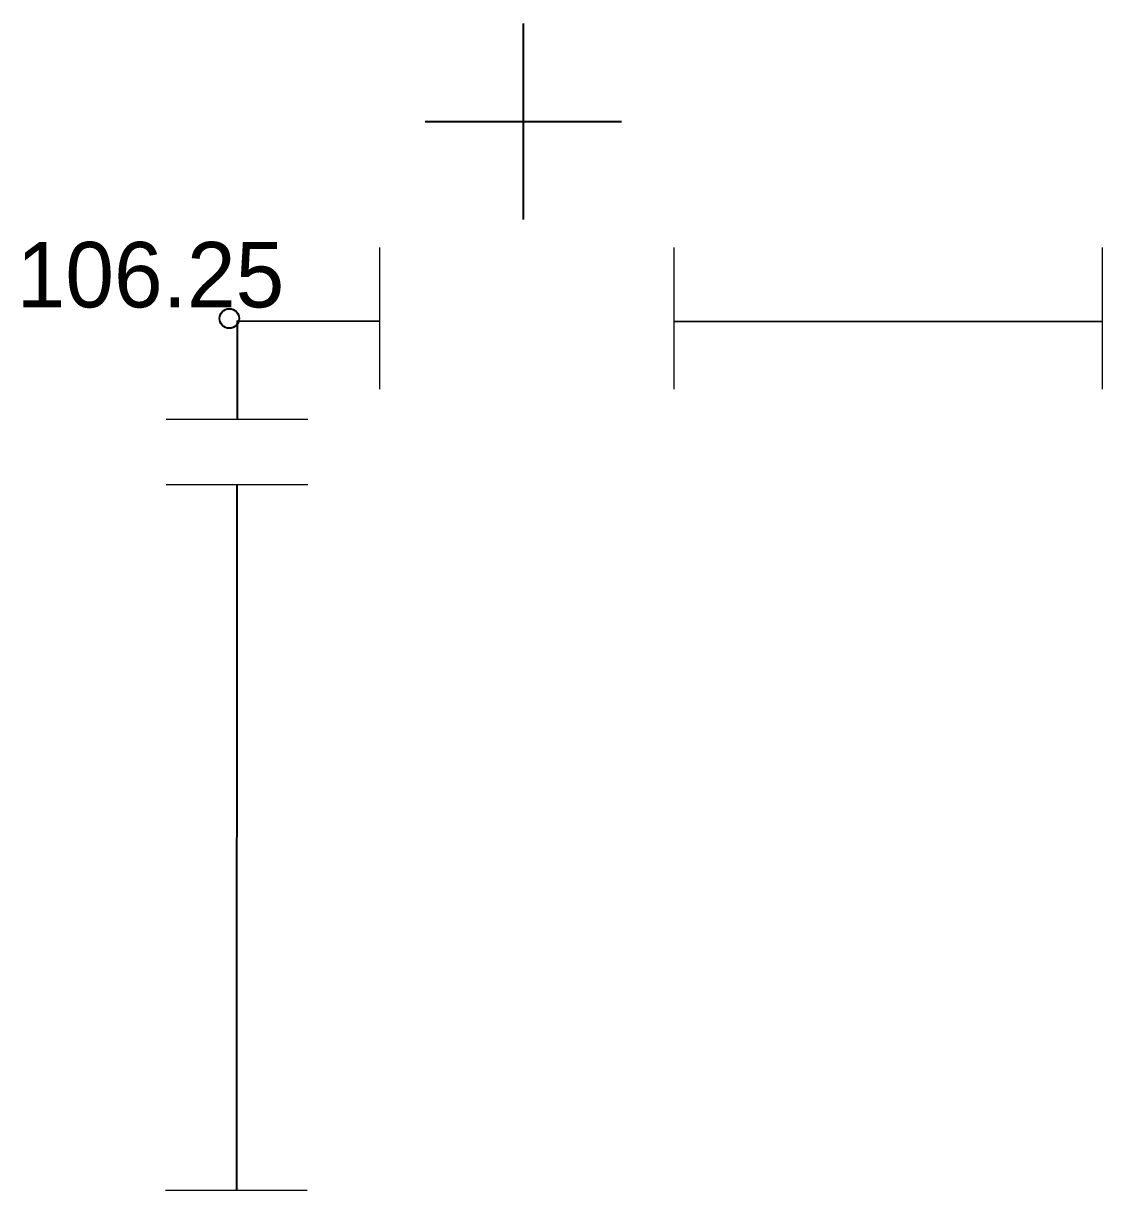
# Model space of a CAD drawing. Header units: millimetres. Extents: x 172667 to 1873135, y -274708 to 168495.
# Drawn here: x 1734848 to 1751346, y 50646 to 68495 of the extents above; entities that cross this region are included whole.
import ezdxf
from ezdxf.enums import TextEntityAlignment as Align

# ---------------------------------------------------------------- set-up
doc = ezdxf.new("R2010")
doc.units = ezdxf.units.MM
doc.layers.add('_ТОПО', color=253, linetype='Continuous')
doc.layers.add('SC007', color=7, linetype='Continuous')
doc.styles.add('F2', font='', dxfattribs={"height": 0.000909972})
doc.styles.get('F2').set_extended_font_data('D431')

# ---------------------------------------------------------------- blocks, each defined once
blk = doc.blocks.new('SYMBOL2060001')
at = {"layer": 'SC007'}
blk.add_circle((0, 0), 0.15, dxfattribs=at)

msp = doc.modelspace()

# ---------------------------------------------------------------- linework, layer by layer
at = {"layer": '_ТОПО', "color": 8, "linetype": 'ByBlock', "lineweight": -2}
for p, q in [((1742491.2, 65495.1), (1742491.2, 68495.1)), ((1740991.2, 66995.1), (1743991.2, 66995.1))]:
    msp.add_line(p, q, dxfattribs=at)
at = {"layer": '_ТОПО', "color": 8, "linetype": 'ByBlock', "lineweight": 5, "flags": 128}
for points, elevation in [([(1740296.2, 62903.4), (1740296.2, 65066.8)], 106478), ([(1744796.2, 62903.4), (1744796.2, 65066.8)], 106478), ([(1751346.2, 62903.4), (1751346.2, 65066.8)], 106478), ([(1737032.5, 62444.6), (1739195.8, 62444.6)], 103056.2), ([(1737032.5, 61444.6), (1739195.8, 61444.6)], 103056.2), ([(1739185.1, 50646.2), (1737021.8, 50646.2)], 103056.2)]:
    msp.add_lwpolyline(points, dxfattribs=dict(at, elevation=elevation))
at = {"layer": '_ТОПО', "color": 8, "linetype": 'ByBlock', "lineweight": -2, "elevation": 103056.2, "flags": 128}
for points in [[(1740296.2, 63937.6), (1738115.2, 63939.1), (1738114.2, 62444.6)], [(1751346.2, 63929.9), (1744796.2, 63934.4)], [(1738113.5, 61444.6), (1738105.9, 50646.2)]]:
    msp.add_lwpolyline(points, dxfattribs=at)

# ---------------------------------------------------------------- block references
at = {"layer": '_ТОПО', "color": 8, "linetype": 'ByBlock', "lineweight": -2, "xscale": 1000, "yscale": 1000, "zscale": 1000}
msp.add_blockref('SYMBOL2060001', (1737996.2, 63982.1, 106249), dxfattribs=at)

# ---------------------------------------------------------------- texts
at = {"layer": '_ТОПО', "color": 8, "linetype": 'ByBlock', "lineweight": -2, "style": 'F2'}
msp.add_text('106.25', height=1000, dxfattribs=at).set_placement((1734746.2, 64652.1, 160199), align=Align.MIDDLE_LEFT)

doc.saveas('drawing.dxf')
